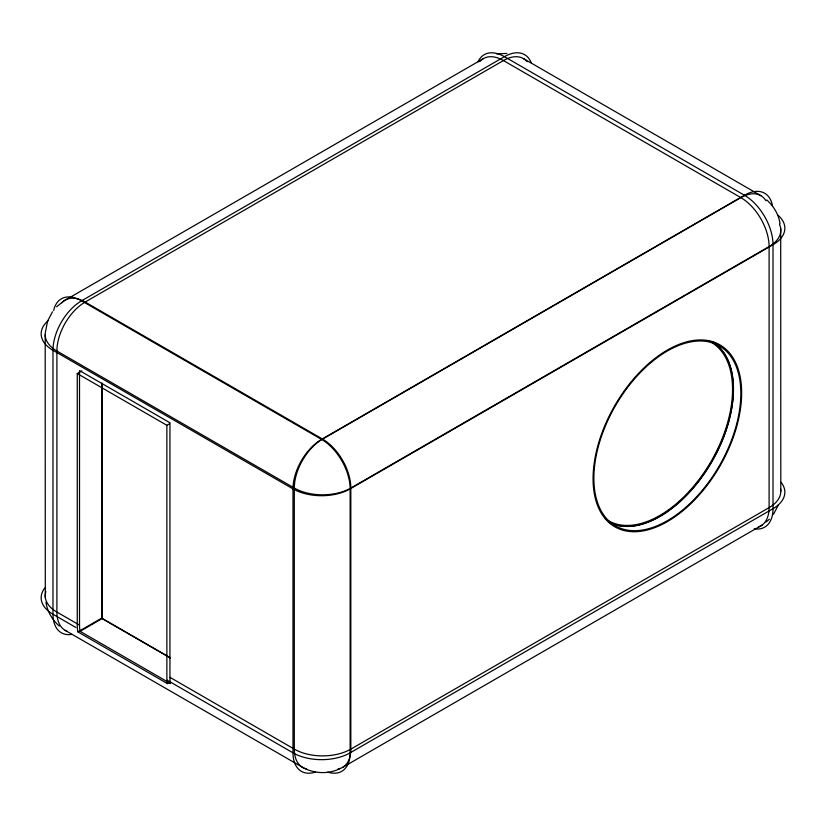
<?xml version="1.0" encoding="UTF-8"?>
<svg xmlns="http://www.w3.org/2000/svg" width="826" height="826" viewBox="0 0 826 826"><rect width="100%" height="100%" fill="white"/><g stroke="black" fill="none" stroke-linecap="round" stroke-linejoin="round"><path stroke-width="1.24" d="M45.193 334.675L45.296 597.394M780.807 491.325L780.704 228.606M778.412 504.944L773.518 514.206M52.482 311.794L47.588 321.056L45.409 332.289A39.968 23.076 0 0 0 56.901 350.998L294.304 488.052A39.968 23.076 0 0 0 350.823 488.052L769.099 246.571A39.968 23.076 0 0 0 779.445 224.28M56.591 306.797L63.808 300.974L483.458 58.574M766.001 522.042L769.409 519.203M170.135 682.1L167.492 683.629L77.881 631.89A36.427 21.032 -60 0 1 77.262 625.778L77.262 373.558L81.784 370.936M77.262 373.558L166.873 425.297L169.588 423.728M77.881 631.89L101.701 618.137L170.301 657.733M80.081 631.312L170.517 683.536A39.968 23.076 -60 0 1 169.95 677.33L169.95 422.788L79.513 370.575L79.513 625.117A39.968 23.076 -60 0 0 80.081 631.312L102.125 618.591L170.228 657.919M342.542 767.426L762.192 525.026M340.374 768.428C329.099 774.241 315.295 773.817 304.051 768.159L65.182 630.362M496.447 53.845L506.906 53.442M523.426 58.574L760.818 195.638M79.513 625.117L56.901 612.066A39.968 23.076 0 0 1 45.895 591.457M169.95 677.33L294.304 749.13A39.968 23.076 -60 0 0 306.642 768.965M75.837 627.45L52.978 614.255A40.412 23.335 0 0 1 44.934 587.905M167.275 680.242L292.993 752.827A40.412 23.335 -60 0 0 315.387 772.114M766.745 199.933C773.642 206.066 778.835 214.574 780.023 223.825M59.255 626.067C52.358 619.934 47.165 611.426 45.977 602.175M166.873 425.297L166.873 677.516A36.427 21.032 -60 0 0 167.492 683.629M102.125 383.243L102.125 618.591M101.701 383.181L101.701 618.137M713.014 342.232A103.921 59.999 -60 0 1 711.95 461.589A103.921 59.999 -60 0 1 609.123 522.187M709.162 341.169A102.971 59.451 -60 0 1 710.711 462.044A102.971 59.451 -60 0 1 605.313 518.718M71.779 634.409A40.412 23.335 -60 0 1 52.978 614.255L52.978 350.307A40.412 23.335 0 0 1 48.455 320.436M777.545 214.853A40.412 23.335 0 0 1 773.022 244.733L773.022 508.682A40.412 23.335 60 0 1 754.221 528.826M327.746 772.114A40.412 23.335 60 0 0 350.141 752.827L773.022 508.682A40.412 23.335 0 0 0 781.066 482.322M531.283 62.879A40.412 23.335 -60 0 0 504.438 56.674A40.412 23.335 60 0 0 478.037 61.805M772.589 206.263A40.412 23.335 -60 0 0 744.443 195.246L504.438 56.674L81.557 300.819A40.412 23.335 60 0 0 53.659 310.576M67.35 631.374A39.968 23.076 -60 0 1 56.901 612.066L56.901 350.998A39.968 23.076 -60 0 1 85.161 302.048L503.437 60.556A39.968 23.076 -60 0 1 527.091 61.671M338.03 769.058A39.968 23.076 60 0 0 350.823 749.13L769.099 507.639A39.968 23.076 0 0 0 780.591 488.94M758.454 527.009A39.968 23.076 60 0 0 769.099 507.639L769.099 246.571A39.968 23.076 60 0 0 740.839 197.62L503.437 60.556A39.968 23.076 60 0 0 479.782 61.671M765.939 200.77A39.968 23.076 -60 0 0 740.839 197.62L322.563 439.102A39.968 23.076 -60 0 0 294.304 488.052L294.304 749.13A39.968 23.076 0 0 0 350.823 749.13L350.823 488.052A39.968 23.076 60 0 0 322.563 439.102L85.161 302.048A39.968 23.076 60 0 0 61.816 302.812M712.838 342.14A103.921 59.999 -60 0 1 711.775 461.486A103.921 59.999 -60 0 1 608.948 522.084M744.443 195.246L321.562 439.391A40.412 23.335 -60 0 0 292.993 488.878L292.993 752.827A40.412 23.335 0 0 0 350.141 752.827L350.141 488.878A40.412 23.335 60 0 0 321.562 439.391L81.557 300.819A40.412 23.335 -60 0 0 52.978 350.307L292.993 488.878A40.412 23.335 0 0 0 350.141 488.878L773.022 244.733A40.412 23.335 60 0 0 744.443 195.246M686.582 507.598A105.057 60.659 -60 0 0 719.89 344.855A105.057 60.659 -60 0 0 595.598 455.074A105.057 60.659 -60 0 0 686.582 507.598M686.375 506.823A103.921 59.999 -60 0 0 719.312 345.846A103.921 59.999 -60 0 0 596.382 454.858A103.921 59.999 -60 0 0 686.375 506.823"/></g></svg>
